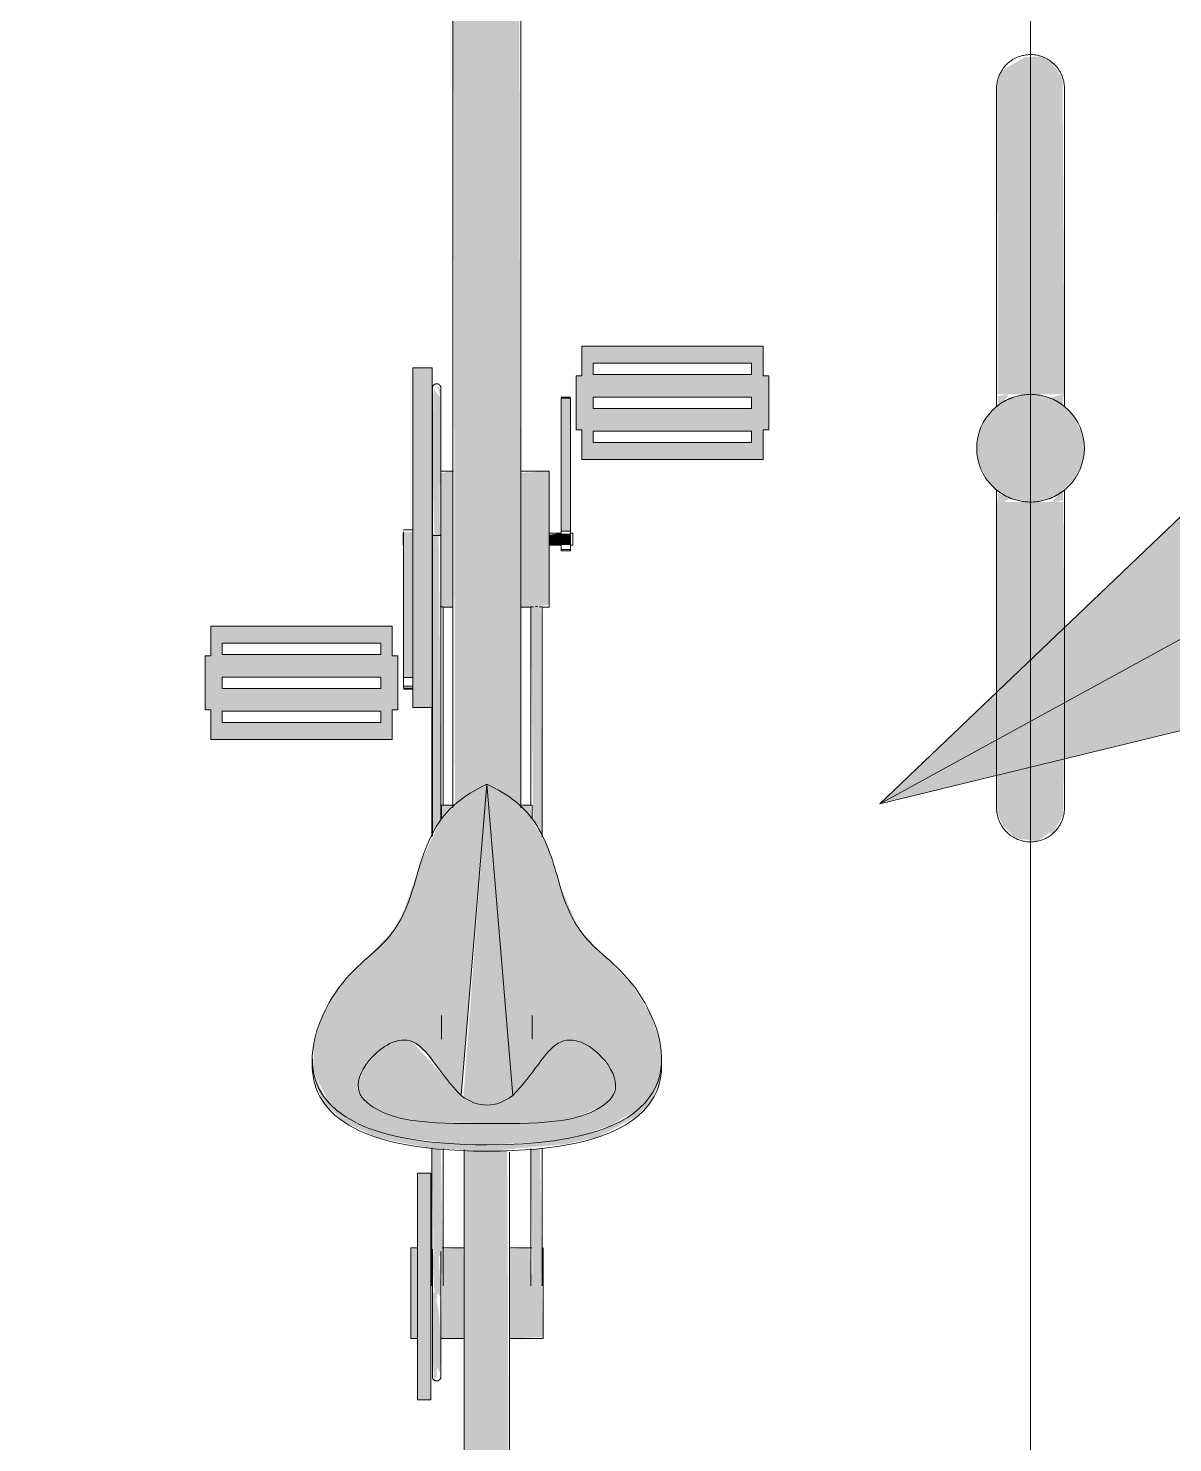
# Model space of a CAD drawing. Header units: inches. Extents: x -180 to 12286, y -2965 to 2717.
# Drawn here: x 937.64 to 962.91, y 1117.43 to 1148.64 of the extents above; entities that cross this region are included whole.
import ezdxf

# ---------------------------------------------------------------- set-up
doc = ezdxf.new("R2010")
doc.units = ezdxf.units.IN
doc.header["$MEASUREMENT"] = 0
doc.linetypes.add('Dash', pattern=[0.25, 0.125, -0.125])
doc.linetypes.add('Hidden 1_8_', pattern=[0.1875, 0.125, -0.0625])
for name, color, linetype, lineweight in [('A-DETL-HDLN-1', 90, 'Hidden 1_8_', 9), ('G-ANNO-TEXT-1', 147, 'Continuous', 9), ('L-SITE', 91, 'Continuous', 9), ('Q-SPCQ', 91, 'Continuous', 9), ('Q-SPCQ-HDLN', 91, 'Dash', 9)]:
    doc.layers.add(name, color=color, linetype=linetype, lineweight=lineweight)

# ---------------------------------------------------------------- blocks, each defined once
blk = doc.blocks.new('Bicycle_4878 - Bicycle_4878-776584-Site Plan')
at = {"layer": 'Q-SPCQ-HDLN'}
blk.add_line((12, 40.687), (12, -31.313), dxfattribs=at)
blk = doc.blocks.new('BIKE_HITCH - In Ground-777502-Site Plan')
at = {"layer": 'L-SITE'}
for points in [[(1.188, 0), (1.147, 0.307), (1.028, 0.594), (0.684, 0.959), (0.594, 1.028), (0.307, 1.147), (0, 1.188), (-0.307, 1.147), (-0.684, 0.959), (-0.84, 0.84), (-1.028, 0.594), (-1.147, 0.307), (-1.187, 0), (-1.147, -0.307), (-1.028, -0.594), (-0.84, -0.84), (-0.594, -1.028), (-0.307, -1.147), (0, -1.187), (0.307, -1.147), (0.64, -0.993), (0.84, -0.84), (1.028, -0.594), (1.147, -0.307)], [(-1.187, 0.081), (-1.187, 0.75), (-8.148, 0.707), (-8.316, 0.613), (-8.526, 0.454), (-8.647, 0.236), (-8.631, -0.123), (-8.357, -0.6), (-8.241, -0.681), (-8.041, -0.733), (-1.187, -0.724), (-1.187, 0)], [(8.668, 0.164), (8.476, 0.431), (8.504, 0.488), (8.085, 0.722), (4.563, 0.75), (1.188, 0.724), (1.188, -0.75), (8.043, -0.732), (8.302, -0.628), (8.605, -0.341), (8.666, 0.123)]]:
    blk.add_hatch(color=256, dxfattribs=at).paths.add_polyline_path(points, flags=0)
h = blk.add_hatch(color=256, dxfattribs=at)
h.paths.add_polyline_path([(-0.951, -0.712), (-1.147, -0.49), (-1.187, -0.53), (-1.147, -0.722), (-0.979, -0.713)], flags=0)
h.paths.add_polyline_path([(-0.951, 0.712), (-1.187, 0.731), (-1.14, 0.508), (-1.101, 0.445), (-1.021, 0.606)], flags=0)
h = blk.add_hatch(color=256, dxfattribs=at)
h.paths.add_polyline_path([(1.188, -0.586), (1.101, -0.445), (1.001, -0.716), (1.188, -0.731), (1.188, -0.594)], flags=0)
h.paths.add_polyline_path([(1.188, 0.53), (1.147, 0.722), (0.951, 0.712), (1.147, 0.49)], flags=0)
for p, q in [((-0.921, 0.75), (-1.187, 0.75)), ((-0.921, 0.75), (-1.187, 0.75)), ((1.188, 0.75), (0.921, 0.75)), ((1.188, 0.75), (0.921, 0.75)), ((-1.187, -0.75), (-0.921, -0.75)), ((-1.187, -0.75), (-0.921, -0.75)), ((0.921, -0.75), (1.188, -0.75)), ((0.921, -0.75), (1.188, -0.75))]:
    blk.add_line(p, q, dxfattribs=at)
at = {"layer": 'L-SITE', "flags": 128}
for points in [[(-7.937, -0.75), (-7.967, -0.749), (-7.997, -0.748), (-8.027, -0.745), (-8.057, -0.74), (-8.087, -0.735), (-8.116, -0.729), (-8.145, -0.721), (-8.173, -0.712), (-8.202, -0.702), (-8.23, -0.691), (-8.257, -0.679), (-8.284, -0.665), (-8.31, -0.651), (-8.336, -0.635), (-8.361, -0.619), (-8.385, -0.602), (-8.409, -0.583), (-8.432, -0.564), (-8.454, -0.544), (-8.476, -0.523), (-8.496, -0.501), (-8.516, -0.478), (-8.534, -0.454), (-8.552, -0.43), (-8.569, -0.405), (-8.584, -0.38), (-8.599, -0.353), (-8.613, -0.327), (-8.625, -0.3), (-8.637, -0.272), (-8.647, -0.244), (-8.656, -0.215), (-8.664, -0.186), (-8.671, -0.157), (-8.677, -0.127), (-8.681, -0.098), (-8.684, -0.068), (-8.687, -0.038), (-8.687, -0.008), (-8.687, 0.022), (-8.686, 0.052), (-8.683, 0.082), (-8.679, 0.111), (-8.674, 0.141), (-8.668, 0.17), (-8.66, 0.199), (-8.652, 0.228), (-8.642, 0.257), (-8.631, 0.285), (-8.619, 0.312), (-8.606, 0.339), (-8.592, 0.366), (-8.577, 0.392), (-8.561, 0.417), (-8.544, 0.441), (-8.526, 0.465), (-8.507, 0.488), (-8.487, 0.511), (-8.466, 0.532), (-8.444, 0.553), (-8.422, 0.573), (-8.398, 0.592), (-8.374, 0.61), (-8.35, 0.627), (-8.324, 0.643), (-8.298, 0.658), (-8.272, 0.672), (-8.244, 0.684), (-8.217, 0.696), (-8.189, 0.707), (-8.16, 0.716), (-8.131, 0.724), (-8.102, 0.732), (-8.073, 0.738), (-8.043, 0.742), (-8.014, 0.746), (-7.984, 0.749), (-7.954, 0.75), (-7.937, 0.75)], [(-1.187, 0.75), (-1.457, 0.75), (-1.727, 0.75), (-1.996, 0.75), (-2.263, 0.75), (-2.529, 0.75), (-2.792, 0.75), (-3.053, 0.75), (-3.311, 0.75), (-3.565, 0.75), (-3.816, 0.75), (-4.063, 0.75), (-4.305, 0.75), (-4.541, 0.75), (-4.773, 0.75), (-4.999, 0.75), (-5.219, 0.75), (-5.432, 0.75), (-5.638, 0.75), (-5.838, 0.75), (-6.03, 0.75), (-6.214, 0.75), (-6.39, 0.75), (-6.558, 0.75), (-6.717, 0.75), (-6.867, 0.75), (-7.009, 0.75), (-7.141, 0.75), (-7.263, 0.75), (-7.376, 0.75), (-7.479, 0.75), (-7.572, 0.75), (-7.654, 0.75), (-7.726, 0.75), (-7.788, 0.75), (-7.839, 0.75), (-7.88, 0.75), (-7.91, 0.75), (-7.929, 0.75), (-7.937, 0.75), (-7.937, 0.75)], [(-7.937, 0.75), (-7.932, 0.75), (-7.916, 0.75), (-7.889, 0.75), (-7.851, 0.75), (-7.803, 0.75), (-7.744, 0.75), (-7.675, 0.75), (-7.595, 0.75), (-7.505, 0.75), (-7.405, 0.75), (-7.295, 0.75), (-7.175, 0.75), (-7.045, 0.75), (-6.906, 0.75), (-6.759, 0.75), (-6.602, 0.75), (-6.436, 0.75), (-6.262, 0.75), (-6.08, 0.75), (-5.89, 0.75), (-5.693, 0.75), (-5.488, 0.75), (-5.277, 0.75), (-5.059, 0.75), (-4.835, 0.75), (-4.604, 0.75), (-4.369, 0.75), (-4.128, 0.75), (-3.883, 0.75), (-3.633, 0.75), (-3.38, 0.75), (-3.123, 0.75), (-2.863, 0.75), (-2.6, 0.75), (-2.335, 0.75), (-2.068, 0.75), (-1.8, 0.75), (-1.53, 0.75), (-1.26, 0.75), (-1.187, 0.75)], [(1.188, 0.75), (1.457, 0.75), (1.727, 0.75), (1.996, 0.75), (2.263, 0.75), (2.529, 0.75), (2.792, 0.75), (3.053, 0.75), (3.311, 0.75), (3.565, 0.75), (3.816, 0.75), (4.063, 0.75), (4.305, 0.75), (4.541, 0.75), (4.773, 0.75), (4.999, 0.75), (5.219, 0.75), (5.432, 0.75), (5.638, 0.75), (5.838, 0.75), (6.03, 0.75), (6.214, 0.75), (6.39, 0.75), (6.558, 0.75), (6.717, 0.75), (6.867, 0.75), (7.009, 0.75), (7.141, 0.75), (7.263, 0.75), (7.376, 0.75), (7.479, 0.75), (7.572, 0.75), (7.654, 0.75), (7.726, 0.75), (7.788, 0.75), (7.839, 0.75), (7.88, 0.75), (7.91, 0.75), (7.929, 0.75), (7.937, 0.75), (7.938, 0.75)], [(7.938, 0.75), (7.932, 0.75), (7.916, 0.75), (7.889, 0.75), (7.851, 0.75), (7.803, 0.75), (7.744, 0.75), (7.675, 0.75), (7.595, 0.75), (7.505, 0.75), (7.405, 0.75), (7.295, 0.75), (7.175, 0.75), (7.045, 0.75), (6.906, 0.75), (6.759, 0.75), (6.602, 0.75), (6.436, 0.75), (6.262, 0.75), (6.08, 0.75), (5.89, 0.75), (5.693, 0.75), (5.488, 0.75), (5.277, 0.75), (5.059, 0.75), (4.835, 0.75), (4.604, 0.75), (4.369, 0.75), (4.128, 0.75), (3.883, 0.75), (3.633, 0.75), (3.38, 0.75), (3.123, 0.75), (2.863, 0.75), (2.6, 0.75), (2.335, 0.75), (2.068, 0.75), (1.8, 0.75), (1.53, 0.75), (1.26, 0.75), (1.188, 0.75)], [(7.938, 0.75), (7.967, 0.749), (7.997, 0.748), (8.027, 0.745), (8.057, 0.74), (8.087, 0.735), (8.116, 0.729), (8.145, 0.721), (8.173, 0.712), (8.202, 0.702), (8.23, 0.691), (8.257, 0.679), (8.284, 0.665), (8.31, 0.651), (8.336, 0.635), (8.361, 0.619), (8.385, 0.602), (8.409, 0.583), (8.432, 0.564), (8.454, 0.544), (8.476, 0.523), (8.496, 0.501), (8.516, 0.478), (8.534, 0.454), (8.552, 0.43), (8.569, 0.405), (8.584, 0.38), (8.599, 0.353), (8.613, 0.327), (8.625, 0.3), (8.637, 0.272), (8.647, 0.244), (8.656, 0.215), (8.664, 0.186), (8.671, 0.157), (8.677, 0.127), (8.681, 0.098), (8.684, 0.068), (8.687, 0.038), (8.687, 0.008), (8.687, -0.022), (8.686, -0.052), (8.683, -0.082), (8.679, -0.111), (8.674, -0.141), (8.668, -0.17), (8.66, -0.199), (8.652, -0.228), (8.642, -0.257), (8.631, -0.285), (8.619, -0.312), (8.606, -0.339), (8.592, -0.366), (8.577, -0.392), (8.561, -0.417), (8.544, -0.441), (8.526, -0.465), (8.507, -0.488), (8.487, -0.511), (8.466, -0.532), (8.444, -0.553), (8.422, -0.573), (8.398, -0.592), (8.374, -0.61), (8.35, -0.627), (8.324, -0.643), (8.298, -0.658), (8.272, -0.672), (8.244, -0.684), (8.217, -0.696), (8.189, -0.707), (8.16, -0.716), (8.131, -0.724), (8.102, -0.732), (8.073, -0.738), (8.043, -0.742), (8.014, -0.746), (7.984, -0.749), (7.954, -0.75), (7.938, -0.75)], [(-1.187, -0.75), (-1.457, -0.75), (-1.727, -0.75), (-1.996, -0.75), (-2.263, -0.75), (-2.529, -0.75), (-2.792, -0.75), (-3.053, -0.75), (-3.311, -0.75), (-3.565, -0.75), (-3.816, -0.75), (-4.063, -0.75), (-4.305, -0.75), (-4.541, -0.75), (-4.773, -0.75), (-4.999, -0.75), (-5.219, -0.75), (-5.432, -0.75), (-5.638, -0.75), (-5.838, -0.75), (-6.03, -0.75), (-6.214, -0.75), (-6.39, -0.75), (-6.558, -0.75), (-6.717, -0.75), (-6.867, -0.75), (-7.009, -0.75), (-7.141, -0.75), (-7.263, -0.75), (-7.376, -0.75), (-7.479, -0.75), (-7.572, -0.75), (-7.654, -0.75), (-7.726, -0.75), (-7.788, -0.75), (-7.839, -0.75), (-7.88, -0.75), (-7.91, -0.75), (-7.929, -0.75), (-7.937, -0.75), (-7.937, -0.75)], [(-7.937, -0.75), (-7.932, -0.75), (-7.916, -0.75), (-7.889, -0.75), (-7.851, -0.75), (-7.803, -0.75), (-7.744, -0.75), (-7.675, -0.75), (-7.595, -0.75), (-7.505, -0.75), (-7.405, -0.75), (-7.295, -0.75), (-7.175, -0.75), (-7.045, -0.75), (-6.906, -0.75), (-6.759, -0.75), (-6.602, -0.75), (-6.436, -0.75), (-6.262, -0.75), (-6.08, -0.75), (-5.89, -0.75), (-5.693, -0.75), (-5.488, -0.75), (-5.277, -0.75), (-5.059, -0.75), (-4.835, -0.75), (-4.604, -0.75), (-4.369, -0.75), (-4.128, -0.75), (-3.883, -0.75), (-3.633, -0.75), (-3.38, -0.75), (-3.123, -0.75), (-2.863, -0.75), (-2.6, -0.75), (-2.335, -0.75), (-2.068, -0.75), (-1.8, -0.75), (-1.53, -0.75), (-1.26, -0.75), (-1.187, -0.75)], [(1.188, -0.75), (1.457, -0.75), (1.727, -0.75), (1.996, -0.75), (2.263, -0.75), (2.529, -0.75), (2.792, -0.75), (3.053, -0.75), (3.311, -0.75), (3.565, -0.75), (3.816, -0.75), (4.063, -0.75), (4.305, -0.75), (4.541, -0.75), (4.773, -0.75), (4.999, -0.75), (5.219, -0.75), (5.432, -0.75), (5.638, -0.75), (5.838, -0.75), (6.03, -0.75), (6.214, -0.75), (6.39, -0.75), (6.558, -0.75), (6.717, -0.75), (6.867, -0.75), (7.009, -0.75), (7.141, -0.75), (7.263, -0.75), (7.376, -0.75), (7.479, -0.75), (7.572, -0.75), (7.654, -0.75), (7.726, -0.75), (7.788, -0.75), (7.839, -0.75), (7.88, -0.75), (7.91, -0.75), (7.929, -0.75), (7.937, -0.75), (7.938, -0.75)], [(7.938, -0.75), (7.932, -0.75), (7.916, -0.75), (7.889, -0.75), (7.851, -0.75), (7.803, -0.75), (7.744, -0.75), (7.675, -0.75), (7.595, -0.75), (7.505, -0.75), (7.405, -0.75), (7.295, -0.75), (7.175, -0.75), (7.045, -0.75), (6.906, -0.75), (6.759, -0.75), (6.602, -0.75), (6.436, -0.75), (6.262, -0.75), (6.08, -0.75), (5.89, -0.75), (5.693, -0.75), (5.488, -0.75), (5.277, -0.75), (5.059, -0.75), (4.835, -0.75), (4.604, -0.75), (4.369, -0.75), (4.128, -0.75), (3.883, -0.75), (3.633, -0.75), (3.38, -0.75), (3.123, -0.75), (2.863, -0.75), (2.6, -0.75), (2.335, -0.75), (2.068, -0.75), (1.8, -0.75), (1.53, -0.75), (1.26, -0.75), (1.188, -0.75)]]:
    blk.add_lwpolyline(points, dxfattribs=at)
at = {"layer": 'L-SITE'}
for start, end in [(0, 180), (180, 360)]:
    blk.add_arc((0, 0), 1.188, start, end, dxfattribs=at)
for points, knots in [([(-1.134, 0.353), (-1.129, 0.368), (-1.121, 0.391), (-1.11, 0.421), (-1.101, 0.445), (-1.092, 0.468), (-1.079, 0.497), (-1.062, 0.532), (-1.044, 0.564), (-1.031, 0.588), (-1.021, 0.606), (-1.012, 0.622), (-0.999, 0.643), (-0.983, 0.667), (-0.965, 0.692), (-0.95, 0.712), (-0.939, 0.729), (-0.927, 0.745), (-0.922, 0.75), (-0.921, 0.75)], [0.306674, 0.306674, 0.306674, 0.306674, 0.35, 0.375, 0.4, 0.425, 0.45, 0.5, 0.55, 0.575, 0.6, 0.625, 0.65, 0.7, 0.75, 0.8, 0.85, 0.9, 1, 1, 1, 1]), ([(-0.921, 0.75), (-0.922, 0.75), (-0.927, 0.745), (-0.939, 0.729), (-0.946, 0.718), (-0.951, 0.712)], [0, 0, 0, 0, 0.1, 0.15, 0.2, 0.2, 0.2, 0.2]), ([(-0.921, 0.75), (-0.922, 0.75), (-0.927, 0.745), (-0.939, 0.729), (-0.946, 0.718), (-0.951, 0.712)], [0, 0, 0, 0, 0.1, 0.15, 0.2, 0.2, 0.2, 0.2]), ([(-0.951, 0.712), (-0.946, 0.718), (-0.939, 0.729), (-0.927, 0.745), (-0.922, 0.75), (-0.921, 0.75)], [0.8, 0.8, 0.8, 0.8, 0.85, 0.9, 1, 1, 1, 1]), ([(0.951, 0.712), (0.946, 0.718), (0.939, 0.729), (0.927, 0.745), (0.922, 0.75), (0.921, 0.75)], [0.8, 0.8, 0.8, 0.8, 0.85, 0.9, 1, 1, 1, 1]), ([(0.921, 0.75), (0.922, 0.75), (0.927, 0.745), (0.939, 0.729), (0.95, 0.712), (0.965, 0.692), (0.983, 0.667), (0.999, 0.643), (1.012, 0.622), (1.021, 0.606), (1.031, 0.588), (1.044, 0.564), (1.062, 0.532), (1.079, 0.497), (1.092, 0.468), (1.101, 0.445), (1.11, 0.421), (1.121, 0.391), (1.129, 0.368), (1.134, 0.353)], [0, 0, 0, 0, 0.1, 0.15, 0.2, 0.25, 0.3, 0.35, 0.375, 0.4, 0.425, 0.45, 0.5, 0.55, 0.575, 0.6, 0.625, 0.65, 0.693326, 0.693326, 0.693326, 0.693326]), ([(0.921, 0.75), (0.922, 0.75), (0.927, 0.745), (0.939, 0.729), (0.946, 0.718), (0.951, 0.712)], [0, 0, 0, 0, 0.1, 0.15, 0.2, 0.2, 0.2, 0.2]), ([(0.951, 0.712), (0.946, 0.718), (0.939, 0.729), (0.927, 0.745), (0.922, 0.75), (0.921, 0.75)], [0.8, 0.8, 0.8, 0.8, 0.85, 0.9, 1, 1, 1, 1]), ([(-1.101, 0.445), (-1.104, 0.437), (-1.11, 0.421), (-1.121, 0.391), (-1.129, 0.368), (-1.134, 0.353)], [0.6, 0.6, 0.6, 0.6, 0.625, 0.65, 0.69332595, 0.69332595, 0.69332595, 0.69332595]), ([(-1.101, 0.445), (-1.104, 0.437), (-1.11, 0.421), (-1.121, 0.391), (-1.129, 0.368), (-1.134, 0.353)], [0.60036831, 0.60036831, 0.60036831, 0.60036831, 0.625, 0.65, 0.69368187, 0.69368187, 0.69368187, 0.69368187]), ([(-1.134, 0.353), (-1.129, 0.368), (-1.121, 0.391), (-1.11, 0.421), (-1.104, 0.437), (-1.101, 0.445)], [0.30631813, 0.30631813, 0.30631813, 0.30631813, 0.35, 0.375, 0.39963169, 0.39963169, 0.39963169, 0.39963169]), ([(1.134, 0.353), (1.129, 0.368), (1.121, 0.391), (1.11, 0.421), (1.104, 0.437), (1.101, 0.445)], [0.30667405, 0.30667405, 0.30667405, 0.30667405, 0.35, 0.375, 0.4, 0.4, 0.4, 0.4]), ([(1.101, 0.445), (1.104, 0.437), (1.11, 0.421), (1.121, 0.391), (1.129, 0.368), (1.134, 0.353)], [0.60036831, 0.60036831, 0.60036831, 0.60036831, 0.625, 0.65, 0.69368187, 0.69368187, 0.69368187, 0.69368187]), ([(1.134, 0.353), (1.129, 0.368), (1.121, 0.391), (1.11, 0.421), (1.104, 0.437), (1.101, 0.445)], [0.30631813, 0.30631813, 0.30631813, 0.30631813, 0.35, 0.375, 0.39963169, 0.39963169, 0.39963169, 0.39963169]), ([(-1.163, 0.238), (-1.167, 0.219), (-1.173, 0.181), (-1.183, 0.102), (-1.187, 0.041), (-1.187, 0)], [0.8, 0.8, 0.8, 0.8, 0.85, 0.9, 1, 1, 1, 1]), ([(-1.187, 0), (-1.187, 0.041), (-1.183, 0.102), (-1.173, 0.181), (-1.167, 0.219), (-1.163, 0.238)], [0, 0, 0, 0, 0.1, 0.15, 0.2, 0.2, 0.2, 0.2]), ([(-1.187, 0), (-1.187, 0.041), (-1.183, 0.102), (-1.174, 0.18), (-1.167, 0.218), (-1.164, 0.237)], [0, 0, 0, 0, 0.1, 0.15, 0.2, 0.2, 0.2, 0.2]), ([(-1.164, 0.237), (-1.167, 0.218), (-1.174, 0.18), (-1.183, 0.102), (-1.187, 0.041), (-1.187, 0)], [0.8, 0.8, 0.8, 0.8, 0.85, 0.9, 1, 1, 1, 1]), ([(-1.163, -0.238), (-1.167, -0.219), (-1.173, -0.181), (-1.183, -0.102), (-1.187, -0.041), (-1.187, 0)], [0.8, 0.8, 0.8, 0.8, 0.85, 0.9, 1, 1, 1, 1]), ([(-1.187, 0), (-1.187, -0.041), (-1.183, -0.102), (-1.174, -0.18), (-1.167, -0.218), (-1.164, -0.237)], [0, 0, 0, 0, 0.1, 0.15, 0.2, 0.2, 0.2, 0.2]), ([(-1.187, 0), (-1.187, -0.041), (-1.183, -0.102), (-1.173, -0.181), (-1.167, -0.219), (-1.163, -0.238)], [0, 0, 0, 0, 0.1, 0.15, 0.2, 0.2, 0.2, 0.2]), ([(-1.163, -0.238), (-1.167, -0.219), (-1.173, -0.181), (-1.183, -0.102), (-1.187, -0.041), (-1.187, 0)], [0.8, 0.8, 0.8, 0.8, 0.85, 0.9, 1, 1, 1, 1]), ([(1.163, 0.238), (1.167, 0.219), (1.173, 0.181), (1.183, 0.102), (1.187, 0.041), (1.188, 0)], [0.8, 0.8, 0.8, 0.8, 0.85, 0.9, 1, 1, 1, 1]), ([(1.188, 0), (1.187, 0.041), (1.183, 0.102), (1.173, 0.181), (1.167, 0.219), (1.163, 0.238)], [0, 0, 0, 0, 0.1, 0.15, 0.2, 0.2, 0.2, 0.2]), ([(1.163, -0.238), (1.167, -0.219), (1.173, -0.181), (1.183, -0.102), (1.187, -0.041), (1.188, 0)], [0.8, 0.8, 0.8, 0.8, 0.85, 0.9, 1, 1, 1, 1]), ([(1.188, 0), (1.187, -0.041), (1.183, -0.102), (1.173, -0.181), (1.167, -0.219), (1.163, -0.238)], [0, 0, 0, 0, 0.1, 0.15, 0.2, 0.2, 0.2, 0.2]), ([(1.188, 0), (1.187, 0.041), (1.183, 0.102), (1.174, 0.18), (1.167, 0.218), (1.164, 0.237)], [0, 0, 0, 0, 0.1, 0.15, 0.2, 0.2, 0.2, 0.2]), ([(1.164, 0.237), (1.167, 0.218), (1.174, 0.18), (1.183, 0.102), (1.187, 0.041), (1.188, 0)], [0.8, 0.8, 0.8, 0.8, 0.85, 0.9, 1, 1, 1, 1]), ([(1.163, -0.238), (1.167, -0.219), (1.173, -0.181), (1.183, -0.102), (1.187, -0.041), (1.188, 0)], [0.8, 0.8, 0.8, 0.8, 0.85, 0.9, 1, 1, 1, 1]), ([(1.188, 0), (1.187, -0.041), (1.183, -0.102), (1.174, -0.18), (1.167, -0.218), (1.164, -0.237)], [0, 0, 0, 0, 0.1, 0.15, 0.2, 0.2, 0.2, 0.2]), ([(-0.921, -0.75), (-0.922, -0.75), (-0.927, -0.745), (-0.939, -0.729), (-0.95, -0.712), (-0.965, -0.692), (-0.983, -0.667), (-0.999, -0.643), (-1.012, -0.623), (-1.021, -0.606), (-1.031, -0.589), (-1.044, -0.564), (-1.062, -0.532), (-1.079, -0.497), (-1.092, -0.468), (-1.101, -0.445), (-1.11, -0.421), (-1.121, -0.391), (-1.129, -0.368), (-1.134, -0.353)], [0, 0, 0, 0, 0.1, 0.15, 0.2, 0.25, 0.3, 0.35, 0.375, 0.4, 0.425, 0.45, 0.5, 0.55, 0.575, 0.6, 0.625, 0.65, 0.6936819, 0.6936819, 0.6936819, 0.6936819]), ([(-1.134, -0.353), (-1.129, -0.368), (-1.121, -0.391), (-1.11, -0.421), (-1.104, -0.437), (-1.101, -0.445)], [0.30667405, 0.30667405, 0.30667405, 0.30667405, 0.35, 0.375, 0.4, 0.4, 0.4, 0.4]), ([(-1.134, -0.353), (-1.129, -0.368), (-1.121, -0.391), (-1.11, -0.421), (-1.104, -0.437), (-1.101, -0.445)], [0.30631813, 0.30631813, 0.30631813, 0.30631813, 0.35, 0.375, 0.4, 0.4, 0.4, 0.4]), ([(-1.101, -0.445), (-1.104, -0.437), (-1.11, -0.421), (-1.121, -0.391), (-1.129, -0.368), (-1.134, -0.353)], [0.6, 0.6, 0.6, 0.6, 0.625, 0.65, 0.69368187, 0.69368187, 0.69368187, 0.69368187]), ([(1.134, -0.353), (1.129, -0.368), (1.121, -0.391), (1.11, -0.421), (1.101, -0.445), (1.092, -0.468), (1.079, -0.497), (1.062, -0.532), (1.044, -0.564), (1.031, -0.588), (1.021, -0.606), (1.012, -0.622), (0.999, -0.643), (0.983, -0.667), (0.965, -0.692), (0.95, -0.712), (0.939, -0.729), (0.927, -0.745), (0.922, -0.75), (0.921, -0.75)], [0.306674, 0.306674, 0.306674, 0.306674, 0.35, 0.375, 0.4, 0.425, 0.45, 0.5, 0.55, 0.575, 0.6, 0.625, 0.65, 0.7, 0.75, 0.8, 0.85, 0.9, 1, 1, 1, 1]), ([(1.101, -0.445), (1.104, -0.437), (1.11, -0.421), (1.121, -0.391), (1.129, -0.368), (1.134, -0.353)], [0.60036831, 0.60036831, 0.60036831, 0.60036831, 0.625, 0.65, 0.69368187, 0.69368187, 0.69368187, 0.69368187]), ([(1.134, -0.353), (1.129, -0.368), (1.121, -0.391), (1.11, -0.421), (1.104, -0.437), (1.101, -0.445)], [0.30631813, 0.30631813, 0.30631813, 0.30631813, 0.35, 0.375, 0.39963169, 0.39963169, 0.39963169, 0.39963169]), ([(1.101, -0.445), (1.104, -0.437), (1.11, -0.421), (1.121, -0.391), (1.129, -0.368), (1.134, -0.353)], [0.60036831, 0.60036831, 0.60036831, 0.60036831, 0.625, 0.65, 0.69368187, 0.69368187, 0.69368187, 0.69368187]), ([(-0.951, -0.712), (-0.946, -0.718), (-0.939, -0.729), (-0.927, -0.745), (-0.922, -0.75), (-0.921, -0.75)], [0.8, 0.8, 0.8, 0.8, 0.85, 0.9, 1, 1, 1, 1]), ([(-0.951, -0.712), (-0.946, -0.718), (-0.939, -0.729), (-0.927, -0.745), (-0.922, -0.75), (-0.921, -0.75)], [0.8, 0.8, 0.8, 0.8, 0.85, 0.9, 1, 1, 1, 1]), ([(-0.921, -0.75), (-0.922, -0.75), (-0.927, -0.745), (-0.939, -0.729), (-0.946, -0.718), (-0.951, -0.712)], [0, 0, 0, 0, 0.1, 0.15, 0.2, 0.2, 0.2, 0.2]), ([(0.921, -0.75), (0.922, -0.75), (0.927, -0.745), (0.939, -0.729), (0.946, -0.718), (0.951, -0.712)], [0, 0, 0, 0, 0.1, 0.15, 0.2, 0.2, 0.2, 0.2]), ([(0.951, -0.712), (0.946, -0.718), (0.939, -0.729), (0.927, -0.745), (0.922, -0.75), (0.921, -0.75)], [0.8, 0.8, 0.8, 0.8, 0.85, 0.9, 1, 1, 1, 1]), ([(0.921, -0.75), (0.922, -0.75), (0.927, -0.745), (0.939, -0.729), (0.946, -0.718), (0.951, -0.712)], [0, 0, 0, 0, 0.1, 0.15, 0.2, 0.2, 0.2, 0.2])]:
    blk.add_open_spline(points, degree=3, knots=knots, dxfattribs=at)
blk = doc.blocks.new('Bicycle_4878 - Bicycle_4878-V3-Site Plan')
at = {"layer": 'Q-SPCQ'}
for points in [[(0, 36.224), (-0.274, 36.138), (-0.433, 35.974), (-0.4, 35.856), (-0.483, 35.853), (-0.5, 34.811), (-0.452, 20.486), (0.419, 20.488), (0.5, 20.513), (0.483, 35.853), (0.354, 36.078), (0.129, 36.207)], [(1.241, 26), (1.241, 21), (1.531, 21), (1.531, 26), (1.311, 26)], [(1.158, 25.552), (1.111, 25.452), (1.104, 25.28), (1.04, 25.396), (1.017, 24.889), (1.061, 24.053), (1.111, 23.828), (1.158, 23.907), (1.192, 23.645), (1.205, 24.889), (1.173, 25.491)], [(1.026, 25.291), (1.017, 25.28), (1.026, 25.291)], [(-1.093, 23.279), (-1.202, 23.222), (-1.218, 23.142), (-1.17, 20.444), (-0.968, 20.456), (-1.006, 23.246), (-1.063, 23.276)], [(1.017, 23.254), (0.968, 23.164), (1.017, 20.453), (1.218, 20.442), (1.177, 22.806), (1.017, 22.838), (1.017, 23.241)], [(0, 20.372), (-1.297, 20.304), (-1.925, 20.203), (-2.711, 19.95), (-3.24, 19.643), (-3.585, 19.329), (-3.833, 18.749), (-3.82, 18.114), (-3.621, 17.506), (-3.185, 16.817), (-2.59, 16.203), (-2.172, 15.763), (-2.015, 15.582), (-1.62, 14.664), (-1.327, 13.775), (-0.954, 13.136), (-0.557, 12.741), (0, 12.416), (-0.57, 19.282), (-1.692, 18.087), (-2.04, 18.109), (-2.286, 18.232), (-2.59, 18.503), (-2.747, 18.731), (-2.831, 19.052), (-2.846, 19.148), (-2.599, 19.478), (-2.181, 19.692), (-1.898, 19.778), (-1.427, 19.86), (-0.516, 19.9), (-0.197, 20.191)], [(0, 20.372), (-0.516, 19.9), (0.516, 19.9), (0.221, 20.169)], [(0, 20.513), (0, 20.372), (1.311, 20.302), (2.018, 20.177), (2.542, 20.032), (3.117, 19.755), (3.585, 19.329), (3.833, 18.749), (3.781, 19.052), (3.585, 19.462), (3.117, 19.888), (2.413, 20.212), (1.311, 20.436), (0.519, 20.482)], [(0, 20.372), (0.519, 19.9), (1.715, 19.81), (2.181, 19.692), (2.479, 19.551), (2.796, 19.3), (2.836, 19.19), (2.835, 19.148), (2.787, 18.839), (2.62, 18.541), (2.403, 18.312), (2.04, 18.109), (1.785, 18.078), (1.595, 18.133), (1.297, 18.397), (0.57, 19.282), (0, 12.416), (0.557, 12.741), (1.01, 13.193), (1.427, 14.067), (1.864, 15.276), (2.023, 15.591), (2.738, 16.337), (3.089, 16.707), (3.3, 16.948), (3.621, 17.506), (3.82, 18.114), (3.833, 18.749), (3.507, 19.4), (3.117, 19.755), (2.542, 20.032), (1.925, 20.203), (0.661, 20.356), (0.519, 20.36)], [(-0.516, 19.9), (-1.427, 19.86), (-2.003, 19.759), (-2.599, 19.478), (-2.758, 19.322), (-2.831, 19.052), (-2.828, 18.947), (-2.747, 18.731), (-2.403, 18.312), (-2.168, 18.151), (-1.913, 18.066), (-1.657, 18.09), (-1.416, 18.254), (-0.57, 19.282), (-0.274, 19.445), (0, 19.496), (0.287, 19.443), (0.57, 19.282), (1.657, 18.09), (1.913, 18.066), (2.168, 18.151), (2.403, 18.312), (2.747, 18.731), (2.831, 19.052), (2.835, 19.148), (2.758, 19.322), (2.599, 19.478), (2.359, 19.624), (2.003, 19.759), (1.311, 19.865), (-0.274, 19.9)], [(0, 19.496), (-0.287, 19.443), (-0.57, 19.282), (0, 12.416), (0, 19.443)], [(0, 19.496), (0, 12.416), (0.519, 19.311), (0.287, 19.443)], [(-1.218, 13.575), (-1.189, 8.5), (-0.968, 8.504), (-1.023, 13.215), (-1.217, 13.573)], [(-0.746, 12.876), (-0.75, 12.876), (-0.707, -8.88), (-0.602, -8.672), (-0.395, -8.461), (-0.194, -8.384), (0.141, -8.364), (0.284, -8.416), (0.653, -8.826), (0.75, -8.889), (0.707, 12.876), (0.65, 12.833), (0.375, 12.635), (0, 12.416), (-0.724, 12.876)], [(1.219, 10.722), (1.212, 10.716), (1.212, 3.222), (1.637, 3.222), (1.637, 10.722), (1.236, 10.722)], [(1.842, 10.058), (1.637, 10.058), (1.637, 6.851), (1.842, 6.851), (1.842, 8.847)], [(-1.842, 7.136), (-1.842, 6.883), (-1.637, 6.883), (-1.637, 7.136)], [(-1.637, 7.136), (-1.637, 6.872), (-1.375, 6.911), (-1.375, 7.136)], [(-1.637, 6.829), (-1.842, 6.829), (-1.842, 3.896), (-1.637, 3.896), (-1.637, 5.64)]]:
    blk.add_hatch(color=256, dxfattribs=at).paths.add_polyline_path(points, flags=0)
h = blk.add_hatch(color=256, dxfattribs=at)
h.paths.add_polyline_path([(1.531, 24.645), (1.531, 22.645), (1.682, 22.679), (1.682, 24.645)], flags=0)
h.paths.add_polyline_path([(1.087, 23.649), (1.205, 23.642), (1.158, 23.904), (1.121, 23.904), (1.087, 23.649)], flags=0)
h.paths.add_polyline_path([(1.02, 23.644), (1.087, 23.649), (1.028, 23.724), (1.021, 23.645)], flags=0)
h.paths.add_polyline_path([(0.5, 24.645), (0.519, 22.645), (0.968, 22.679), (1.017, 24.645), (0.519, 24.645)], flags=0)
h.paths.add_polyline_path([(-0.5, 24.645), (-1.244, 24.611), (-1.202, 23.222), (-1.093, 23.279), (-0.985, 23.222), (-0.968, 23.145), (-0.937, 22.645), (-0.5, 22.679), (-0.5, 24.623)], flags=0)
h = blk.add_hatch(color=256, dxfattribs=at)
h.paths.add_polyline_path([(1.111, 23.649), (1.017, 23.642), (1.064, 22.833), (1.205, 22.795), (1.158, 23.648), (1.135, 23.649)], flags=0)
h.paths.add_polyline_path([(1.205, 13.55), (1.017, 13.193), (1.064, 6.924), (1.205, 6.921), (1.205, 13.484)], flags=0)
h = blk.add_hatch(color=256, dxfattribs=at)
h.paths.add_polyline_path([(-3.833, 18.749), (-3.851, 18.483), (-3.82, 18.114)], flags=0)
h.paths.add_polyline_path([(0, 20.513), (-1.751, 20.356), (-2.445, 20.205), (-3.278, 19.755), (-3.601, 19.447), (-3.815, 18.975), (-3.833, 18.749), (-3.585, 19.329), (-3.108, 19.759), (-2.542, 20.032), (-1.467, 20.277), (-0.661, 20.356), (0, 20.372)], flags=0)
h = blk.add_hatch(color=256, dxfattribs=at)
h.paths.add_polyline_path([(1.218, 13.575), (1.205, 13.464), (1.218, 13.484)], flags=0)
h.paths.add_polyline_path([(1.017, 13.205), (1, 13.11), (1.017, 13.193)], flags=0)
h = blk.add_hatch(color=256, dxfattribs=at)
h.paths.add_polyline_path([(1, 13.182), (0.717, 12.876), (1, 12.876)], flags=0)
h.paths.add_polyline_path([(-1, 13.182), (-0.954, 12.876), (-0.717, 12.9), (-0.969, 13.151)], flags=0)
h = blk.add_hatch(color=256, dxfattribs=at)
h.paths.add_polyline_path([(6.095, 11.429), (2.095, 11.429), (2.095, 10.775), (1.968, 10.775), (1.968, 9.583), (2.095, 9.583), (2.095, 8.929), (6.095, 8.929), (6.095, 9.583), (6.222, 9.583), (6.222, 10.775), (6.095, 10.775)], flags=0)
h.paths.add_polyline_path([(2.342, 11.054), (5.842, 11.054), (5.842, 10.804), (2.342, 10.804), (2.342, 10.929)], flags=0)
h.paths.add_polyline_path([(5.842, 10.304), (5.842, 10.054), (2.342, 10.054), (2.342, 10.304), (2.897, 10.304)], flags=0)
h.paths.add_polyline_path([(5.842, 9.554), (5.842, 9.304), (2.342, 9.304), (2.342, 9.554), (2.897, 9.554)], flags=0)
h = blk.add_hatch(color=256, dxfattribs=at)
h.paths.add_polyline_path([(-1.061, 8.496), (-1.375, 8.453), (-1.375, 5.504), (-0.75, 5.543), (-0.75, 8.496), (-0.897, 8.496)], flags=0)
h.paths.add_polyline_path([(0.75, 8.496), (0.75, 5.504), (1.017, 5.548), (1.017, 8.496), (0.897, 8.496)], flags=0)
h = blk.add_hatch(color=256, dxfattribs=at)
h.paths.add_polyline_path([(1.095, 6.925), (1.039, 6.924), (1.043, 5.85), (1.017, 5.64), (1.017, 3.885), (1.178, 3.694), (1.205, 5.288), (1.158, 6.924), (1.127, 6.925)], flags=0)
h.paths.add_polyline_path([(1.017, 3.885), (1.017, 3.704), (1.108, 3.617), (1.067, 3.737)], flags=0)
h = blk.add_hatch(color=256, dxfattribs=at)
h.paths.add_polyline_path([(-2.095, 5.247), (-6.095, 5.247), (-6.095, 4.593), (-6.222, 4.593), (-6.222, 3.401), (-6.095, 3.401), (-6.095, 2.747), (-2.095, 2.747), (-2.095, 3.401), (-1.968, 3.401), (-1.968, 4.593), (-2.095, 4.593)], flags=0)
h.paths.add_polyline_path([(-5.842, 4.872), (-2.342, 4.872), (-2.342, 4.622), (-5.842, 4.622), (-5.842, 4.747)], flags=0)
h.paths.add_polyline_path([(-2.342, 4.122), (-2.342, 3.872), (-5.842, 3.872), (-5.842, 4.122), (-3.445, 4.122)], flags=0)
h.paths.add_polyline_path([(-3.445, 3.372), (-2.342, 3.372), (-2.342, 3.122), (-5.842, 3.122), (-5.842, 3.372)], flags=0)
for p, q in [((1.531, 26), (1.241, 26)), ((1.241, 21), (1.241, 26)), ((1.531, 26), (1.531, 21)), ((-0.5, 24.645), (-1.244, 24.645)), ((-1.244, 22.645), (-1.244, 24.645)), ((1.017, 24.645), (0.519, 24.645)), ((1.682, 24.645), (1.531, 24.645)), ((1.682, 24.645), (1.682, 22.645)), ((-1.218, 23.482), (-1.218, 20.442)), ((-0.968, 20.456), (-0.968, 23.482)), ((0.968, 23.482), (0.968, 20.456)), ((1.017, 23.642), (1.017, 22.723)), ((1.205, 22.676), (1.205, 23.642)), ((1.218, 20.442), (1.218, 23.482)), ((-0.988, 22.645), (-0.5, 22.645)), ((0.519, 22.645), (0.988, 22.645)), ((1.531, 22.645), (1.682, 22.645)), ((1.241, 21), (1.531, 21)), ((0.516, 19.9), (-0.516, 19.9)), ((-0.57, 19.282), (0, 12.416)), ((0, 12.416), (0.57, 19.282)), ((-3.856, 18.618), (-3.856, 18.478)), ((3.856, 18.478), (3.856, 18.618)), ((-1, 18.042), (-1, 17.518)), ((1, 17.518), (1, 18.042)), ((-1.218, 13.575), (-1.218, 8.504)), ((1.205, 6.921), (1.205, 13.55)), ((1.218, 10.706), (1.218, 13.575)), ((-1, 13.182), (-1, 12.876)), ((1, 12.876), (1, 13.182)), ((1.017, 13.205), (1.017, 6.921)), ((-0.707, 12.876), (-1, 12.876)), ((-0.968, 8.504), (-0.968, 12.876)), ((-0.75, 12.933), (-0.75, -9.016)), ((1, 12.876), (0.707, 12.876)), ((0.75, -9.016), (0.75, 12.933)), ((0.968, 12.876), (0.968, 8.504)), ((6.095, 11.429), (2.095, 11.429)), ((2.095, 11.429), (2.095, 10.775)), ((6.095, 10.775), (6.095, 11.429)), ((2.342, 11.054), (5.842, 11.054)), ((2.342, 10.929), (2.342, 11.054)), ((2.342, 10.804), (2.342, 10.929)), ((5.842, 11.054), (5.842, 10.929)), ((5.842, 10.929), (5.842, 10.804)), ((1.637, 10.722), (1.212, 10.722)), ((1.212, 3.222), (1.212, 10.722)), ((1.637, 10.722), (1.637, 10.131)), ((1.968, 10.775), (1.968, 10.179)), ((2.095, 10.775), (1.968, 10.775)), ((5.842, 10.804), (2.342, 10.804)), ((6.222, 10.775), (6.095, 10.775)), ((6.222, 10.179), (6.222, 10.775)), ((1.842, 10.32), (1.637, 10.32)), ((2.342, 10.304), (5.842, 10.304)), ((2.342, 10.179), (2.342, 10.304)), ((5.842, 10.304), (5.842, 10.179)), ((1.637, 10.283), (1.637, 10.298)), ((1.637, 10.298), (1.842, 10.298)), ((1.637, 10.252), (1.637, 10.283)), ((1.637, 10.212), (1.637, 10.252)), ((1.637, 10.252), (1.842, 10.252)), ((1.637, 10.058), (1.637, 10.212)), ((1.637, 9.048), (1.637, 10.058)), ((1.842, 10.058), (1.637, 10.058)), ((1.842, 10.298), (1.842, 10.283)), ((1.842, 10.283), (1.842, 10.252)), ((1.842, 10.252), (1.842, 10.212)), ((1.842, 10.212), (1.842, 10.058)), ((1.842, 10.058), (1.842, 6.851)), ((1.968, 10.179), (1.968, 9.583)), ((2.342, 10.054), (2.342, 10.179)), ((5.842, 10.054), (2.342, 10.054)), ((5.842, 10.179), (5.842, 10.054)), ((6.222, 9.583), (6.222, 10.179)), ((1.968, 9.583), (2.095, 9.583)), ((2.095, 9.583), (2.095, 8.929)), ((2.342, 9.429), (2.342, 9.554)), ((2.342, 9.554), (5.842, 9.554)), ((2.342, 9.304), (2.342, 9.429)), ((5.842, 9.554), (5.842, 9.429)), ((5.842, 9.429), (5.842, 9.304)), ((6.095, 8.929), (6.095, 9.583)), ((6.095, 9.583), (6.222, 9.583)), ((5.842, 9.304), (2.342, 9.304)), ((1.637, 9.048), (1.637, 3.222)), ((2.095, 8.929), (6.095, 8.929)), ((-1.212, 8.504), (-1.375, 8.504)), ((-1.375, 8.504), (-1.375, 8.453)), ((-1.375, 5.504), (-1.375, 8.504)), ((-0.75, 8.504), (-0.974, 8.504)), ((0.974, 8.504), (0.75, 8.504)), ((-1.637, 7.263), (-1.842, 7.263)), ((-1.842, 6.829), (-1.842, 7.263)), ((-1.842, 7.263), (-1.842, 7.232)), ((-1.637, 7.232), (-1.842, 7.232)), ((-1.637, 7.232), (-1.637, 7.263)), ((-1.637, 7.263), (-1.637, 6.829)), ((-1.842, 7.136), (-1.893, 7.136)), ((-1.893, 7.136), (-1.893, 6.872)), ((-1.893, 6.872), (-1.893, 7.136)), ((-1.893, 6.872), (-1.842, 6.872)), ((-1.842, 6.872), (-1.842, 6.877)), ((-1.842, 6.877), (-1.842, 6.872)), ((-1.375, 7.136), (-1.637, 7.136)), ((-1.637, 6.877), (-1.637, 6.872)), ((-1.637, 6.872), (-1.375, 6.872)), ((1.85, 7.136), (1.842, 7.136)), ((1.842, 6.872), (1.85, 6.872)), ((1.85, 7.136), (1.85, 6.872)), ((1.85, 6.872), (1.85, 7.136)), ((-1.842, 3.896), (-1.842, 6.829)), ((-1.637, 6.829), (-1.842, 6.829)), ((-1.637, 6.829), (-1.637, 3.896)), ((1.637, 6.8), (1.842, 6.8)), ((1.842, 6.851), (1.842, 6.844)), ((-1.375, 5.504), (-0.739, 5.504)), ((0.739, 5.504), (1.027, 5.504)), ((-2.095, 5.247), (-6.095, 5.247)), ((-6.095, 5.247), (-6.095, 4.593)), ((-2.095, 4.593), (-2.095, 5.247)), ((-5.842, 4.872), (-2.342, 4.872)), ((-5.842, 4.747), (-5.842, 4.872)), ((-5.842, 4.622), (-5.842, 4.747)), ((-2.342, 4.872), (-2.342, 4.747)), ((-2.342, 4.747), (-2.342, 4.622)), ((-6.095, 4.593), (-6.222, 4.593)), ((-6.222, 4.593), (-6.222, 3.997)), ((-2.342, 4.622), (-5.842, 4.622)), ((-1.968, 4.593), (-2.095, 4.593)), ((-1.968, 3.997), (-1.968, 4.593)), ((-5.842, 4.122), (-2.342, 4.122)), ((-5.842, 3.997), (-5.842, 4.122)), ((-2.342, 4.122), (-2.342, 3.997)), ((-6.222, 3.997), (-6.222, 3.401)), ((-5.842, 3.872), (-5.842, 3.997)), ((-2.342, 3.872), (-5.842, 3.872)), ((-2.342, 3.997), (-2.342, 3.872)), ((-1.968, 3.401), (-1.968, 3.997)), ((-1.842, 3.893), (-1.842, 3.896)), ((-1.637, 3.896), (-1.842, 3.896)), ((-1.842, 3.875), (-1.637, 3.875)), ((-1.637, 3.896), (-1.637, 3.893)), ((-6.222, 3.401), (-6.095, 3.401)), ((-6.095, 3.401), (-6.095, 2.747)), ((-5.842, 3.247), (-5.842, 3.372)), ((-5.842, 3.372), (-2.342, 3.372)), ((-5.842, 3.122), (-5.842, 3.247)), ((-2.342, 3.122), (-5.842, 3.122)), ((-2.342, 3.372), (-2.342, 3.247)), ((-2.342, 3.247), (-2.342, 3.122)), ((-2.095, 2.747), (-2.095, 3.401)), ((-2.095, 3.401), (-1.968, 3.401)), ((1.212, 3.222), (1.637, 3.222)), ((-6.095, 2.747), (-2.095, 2.747))]:
    blk.add_line(p, q, dxfattribs=at)
at = {"layer": 'Q-SPCQ', "flags": 128}
for points in [[(-0.5, 27.165), (-0.5, 26.702), (-0.5, 26.235), (-0.5, 25.764), (-0.5, 25.289), (-0.5, 24.812), (-0.5, 24.333), (-0.5, 23.854), (-0.5, 23.374), (-0.5, 22.894), (-0.5, 22.416), (-0.5, 21.94), (-0.5, 21.467), (-0.5, 20.998), (-0.5, 20.532)], [(0.5, 20.483), (0.5, 20.746), (0.5, 21.213), (0.5, 21.684), (0.5, 22.159), (0.5, 22.636), (0.5, 23.115), (0.5, 23.594), (0.5, 24.074), (0.5, 24.554), (0.5, 25.032), (0.5, 25.508), (0.5, 25.981), (0.5, 26.45), (0.5, 26.916), (0.5, 27.376)], [(1.017, 25.49), (1.017, 25.493), (1.018, 25.497), (1.018, 25.501), (1.018, 25.505), (1.019, 25.508), (1.02, 25.512), (1.021, 25.516), (1.022, 25.519), (1.023, 25.523), (1.025, 25.526), (1.026, 25.53), (1.028, 25.533), (1.03, 25.536), (1.032, 25.539), (1.034, 25.543), (1.036, 25.546), (1.038, 25.549), (1.041, 25.551), (1.043, 25.554), (1.046, 25.557), (1.048, 25.559), (1.051, 25.562), (1.054, 25.564), (1.057, 25.566), (1.06, 25.569), (1.064, 25.571), (1.067, 25.572), (1.07, 25.574), (1.074, 25.576), (1.077, 25.577), (1.081, 25.578), (1.084, 25.579), (1.088, 25.58), (1.091, 25.581), (1.095, 25.582), (1.099, 25.583), (1.103, 25.583), (1.106, 25.583), (1.11, 25.583), (1.114, 25.583), (1.117, 25.583), (1.121, 25.583), (1.125, 25.582), (1.129, 25.582), (1.132, 25.581), (1.136, 25.58), (1.14, 25.579), (1.143, 25.578), (1.147, 25.576), (1.15, 25.575), (1.153, 25.573), (1.157, 25.572), (1.16, 25.57), (1.163, 25.568), (1.166, 25.565), (1.169, 25.563), (1.172, 25.561), (1.175, 25.558), (1.178, 25.556), (1.18, 25.553), (1.183, 25.55), (1.185, 25.547), (1.187, 25.544), (1.189, 25.541), (1.191, 25.538), (1.193, 25.535), (1.195, 25.531), (1.197, 25.528), (1.198, 25.525), (1.199, 25.521), (1.201, 25.518), (1.202, 25.514), (1.202, 25.51), (1.203, 25.507), (1.204, 25.503), (1.204, 25.499), (1.205, 25.495), (1.205, 25.492), (1.205, 25.49)], [(1.017, 24.64), (1.017, 24.667), (1.017, 24.731), (1.017, 24.792), (1.017, 24.852), (1.017, 24.91), (1.017, 24.965), (1.017, 25.018), (1.017, 25.068), (1.017, 25.116), (1.017, 25.161), (1.017, 25.204), (1.017, 25.244), (1.017, 25.281), (1.017, 25.315), (1.017, 25.346), (1.017, 25.374), (1.017, 25.4), (1.017, 25.422), (1.017, 25.441), (1.017, 25.457), (1.017, 25.47), (1.017, 25.479), (1.017, 25.486), (1.017, 25.489), (1.017, 25.49)], [(1.017, 25.49), (1.017, 25.488), (1.017, 25.483), (1.017, 25.475), (1.017, 25.464), (1.017, 25.45), (1.017, 25.432), (1.017, 25.412), (1.017, 25.388), (1.017, 25.361), (1.017, 25.332), (1.017, 25.299), (1.017, 25.264), (1.017, 25.225), (1.017, 25.184), (1.017, 25.14), (1.017, 25.094), (1.017, 25.045), (1.017, 24.993), (1.017, 24.939), (1.017, 24.883), (1.017, 24.825), (1.017, 24.764), (1.017, 24.701), (1.017, 24.637), (1.017, 24.57), (1.017, 24.502), (1.017, 24.432), (1.017, 24.361), (1.017, 24.288), (1.017, 24.214), (1.017, 24.139), (1.017, 24.063), (1.017, 23.986), (1.017, 23.908), (1.017, 23.83), (1.017, 23.751), (1.017, 23.671), (1.017, 23.642)], [(1.205, 23.642), (1.205, 23.721), (1.205, 23.801), (1.205, 23.879), (1.205, 23.957), (1.205, 24.035), (1.205, 24.111), (1.205, 24.187), (1.205, 24.261), (1.205, 24.334), (1.205, 24.406), (1.205, 24.477), (1.205, 24.545), (1.205, 24.612), (1.205, 24.678), (1.205, 24.741), (1.205, 24.803), (1.205, 24.862), (1.205, 24.919), (1.205, 24.974), (1.205, 25.026), (1.205, 25.076), (1.205, 25.124), (1.205, 25.168), (1.205, 25.21), (1.205, 25.25), (1.205, 25.286), (1.205, 25.32), (1.205, 25.351), (1.205, 25.379), (1.205, 25.403), (1.205, 25.425), (1.205, 25.444), (1.205, 25.459), (1.205, 25.472), (1.205, 25.481), (1.205, 25.487), (1.205, 25.489), (1.205, 25.49)], [(1.205, 25.49), (1.205, 25.488), (1.205, 25.483), (1.205, 25.475), (1.205, 25.464), (1.205, 25.45), (1.205, 25.432), (1.205, 25.412), (1.205, 25.388), (1.205, 25.361), (1.205, 25.332), (1.205, 25.299), (1.205, 25.264), (1.205, 25.225), (1.205, 25.184), (1.205, 25.14), (1.205, 25.094), (1.205, 25.045), (1.205, 24.993), (1.205, 24.939), (1.205, 24.883), (1.205, 24.825), (1.205, 24.764), (1.205, 24.701), (1.205, 24.645)], [(1.017, 6.921), (1.017, 6.791), (1.017, 6.662), (1.017, 6.532), (1.017, 6.404), (1.017, 6.276), (1.017, 6.149), (1.017, 6.023), (1.017, 5.899), (1.017, 5.776), (1.017, 5.656), (1.017, 5.537), (1.017, 5.421), (1.017, 5.306), (1.017, 5.195), (1.017, 5.086), (1.017, 4.98), (1.017, 4.878), (1.017, 4.778), (1.017, 4.682), (1.017, 4.59), (1.017, 4.501), (1.017, 4.416), (1.017, 4.336), (1.017, 4.259), (1.017, 4.187), (1.017, 4.119), (1.017, 4.055), (1.017, 3.996), (1.017, 3.942), (1.017, 3.892), (1.017, 3.848), (1.017, 3.808), (1.017, 3.773), (1.017, 3.743), (1.017, 3.719), (1.017, 3.699), (1.017, 3.685), (1.017, 3.676), (1.017, 3.672), (1.017, 3.671)], [(1.205, 3.671), (1.205, 3.674), (1.205, 3.682), (1.205, 3.695), (1.205, 3.713), (1.205, 3.736), (1.205, 3.765), (1.205, 3.798), (1.205, 3.836), (1.205, 3.88), (1.205, 3.928), (1.205, 3.981), (1.205, 4.039), (1.205, 4.101), (1.205, 4.168), (1.205, 4.239), (1.205, 4.315), (1.205, 4.394), (1.205, 4.478), (1.205, 4.566), (1.205, 4.657), (1.205, 4.752), (1.205, 4.851), (1.205, 4.952), (1.205, 5.057), (1.205, 5.165), (1.205, 5.276), (1.205, 5.39), (1.205, 5.505), (1.205, 5.623), (1.205, 5.744), (1.205, 5.866), (1.205, 5.99), (1.205, 6.115), (1.205, 6.241), (1.205, 6.369), (1.205, 6.497), (1.205, 6.627), (1.205, 6.756), (1.205, 6.886), (1.205, 6.921)], [(1.017, 3.671), (1.017, 3.674), (1.017, 3.682), (1.017, 3.695), (1.017, 3.713), (1.017, 3.736), (1.017, 3.765), (1.017, 3.798), (1.017, 3.836), (1.017, 3.88), (1.017, 3.928), (1.017, 3.981), (1.017, 4.039), (1.017, 4.101), (1.017, 4.168), (1.017, 4.239), (1.017, 4.315), (1.017, 4.394), (1.017, 4.478), (1.017, 4.566), (1.017, 4.657), (1.017, 4.752), (1.017, 4.851), (1.017, 4.952), (1.017, 5.057), (1.017, 5.165), (1.017, 5.276), (1.017, 5.39), (1.017, 5.505)], [(1.205, 5.51), (1.205, 5.405), (1.205, 5.292), (1.205, 5.18), (1.205, 5.072), (1.205, 4.967), (1.205, 4.864), (1.205, 4.765), (1.205, 4.67), (1.205, 4.578), (1.205, 4.49), (1.205, 4.406), (1.205, 4.325), (1.205, 4.249), (1.205, 4.177), (1.205, 4.11), (1.205, 4.047), (1.205, 3.989), (1.205, 3.935), (1.205, 3.886), (1.205, 3.842), (1.205, 3.803), (1.205, 3.769), (1.205, 3.74), (1.205, 3.716), (1.205, 3.697), (1.205, 3.683), (1.205, 3.675), (1.205, 3.671)], [(1.205, 3.671), (1.205, 3.668), (1.204, 3.664), (1.204, 3.66), (1.204, 3.656), (1.203, 3.653), (1.202, 3.649), (1.201, 3.645), (1.2, 3.642), (1.199, 3.638), (1.197, 3.635), (1.196, 3.631), (1.194, 3.628), (1.192, 3.625), (1.19, 3.622), (1.188, 3.618), (1.186, 3.615), (1.184, 3.612), (1.181, 3.61), (1.179, 3.607), (1.176, 3.604), (1.174, 3.602), (1.171, 3.599), (1.168, 3.597), (1.165, 3.595), (1.162, 3.592), (1.158, 3.591), (1.155, 3.589), (1.152, 3.587), (1.148, 3.585), (1.145, 3.584), (1.141, 3.583), (1.138, 3.582), (1.134, 3.581), (1.131, 3.58), (1.127, 3.579), (1.123, 3.578), (1.12, 3.578), (1.116, 3.578), (1.112, 3.578), (1.108, 3.578), (1.105, 3.578), (1.101, 3.578), (1.097, 3.579), (1.093, 3.579), (1.09, 3.58), (1.086, 3.581), (1.082, 3.582), (1.079, 3.583), (1.075, 3.585), (1.072, 3.586), (1.069, 3.588), (1.065, 3.589), (1.062, 3.591), (1.059, 3.593), (1.056, 3.596), (1.053, 3.598), (1.05, 3.6), (1.047, 3.603), (1.044, 3.605), (1.042, 3.608), (1.039, 3.611), (1.037, 3.614), (1.035, 3.617), (1.033, 3.62), (1.031, 3.623), (1.029, 3.626), (1.027, 3.63), (1.025, 3.633), (1.024, 3.636), (1.023, 3.64), (1.021, 3.644), (1.02, 3.647), (1.02, 3.651), (1.019, 3.654), (1.018, 3.658), (1.018, 3.662), (1.017, 3.666), (1.017, 3.669), (1.017, 3.671)]]:
    blk.add_lwpolyline(points, dxfattribs=at)
at = {"layer": 'Q-SPCQ'}
for points, knots in [([(0, 12.416), (-0.731, 12.755), (-1.375, 13.608), (-1.673, 15.073), (-2.305, 16.092), (-3.804, 16.953), (-4.519, 20.372), (0, 20.372)], [-0.7724372, -0.7724372, -0.7724372, -0.7724372, -0.6784828, -0.5734918, -0.4502283, -0.2711651, 0, 0, 0, 0]), ([(-0.516, 19.9), (-1.716, 19.9), (-2.51, 19.612), (-2.974, 19.151), (-2.597, 18.347), (-1.54, 17.74), (-1.034, 18.82), (-0.57, 19.282)], [0, 0, 0, 0, 0.0750352, 0.1415308, 0.2184258, 0.31038, 0.3957861, 0.3957861, 0.3957861, 0.3957861]), ([(2.879, 19.889), (4.242, 19.215), (3.589, 16.829), (2.305, 16.092), (1.673, 15.073), (1.375, 13.608), (0.731, 12.755), (0, 12.416)], [-0.6902029, -0.6902029, -0.6902029, -0.6902029, -0.5012721, -0.3222089, -0.1989454, -0.0939544, 0, 0, 0, 0]), ([(0.57, 19.282), (1.034, 18.82), (1.54, 17.74), (2.597, 18.347), (2.974, 19.151), (2.51, 19.612), (1.716, 19.9), (0.516, 19.9)], [0, 0, 0, 0, 0.0854061, 0.1773603, 0.2542553, 0.3207509, 0.3957861, 0.3957861, 0.3957861, 0.3957861]), ([(-1.156, 8.497), (-1.162, 8.498), (-1.176, 8.498), (-1.193, 8.5), (-1.213, 8.502), (-1.218, 8.503), (-1.218, 8.504)], [0.6666667, 0.6666667, 0.6666667, 0.6666667, 0.7222222, 0.7916667, 0.8611111, 1, 1, 1, 1]), ([(-1.072, 8.496), (-1.081, 8.496), (-1.094, 8.495), (-1.109, 8.496), (-1.114, 8.496), (-1.115, 8.496)], [0.4444444, 0.4444444, 0.4444444, 0.4444444, 0.5138889, 0.5486111, 0.5555556, 0.5555556, 0.5555556, 0.5555556]), ([(1.031, 8.497), (1.025, 8.498), (1.011, 8.498), (0.994, 8.5), (0.974, 8.502), (0.969, 8.503), (0.968, 8.504)], [0.6666667, 0.6666667, 0.6666667, 0.6666667, 0.7222222, 0.7916667, 0.8611111, 1, 1, 1, 1]), ([(1.023, 6.923), (1.027, 6.923), (1.038, 6.924), (1.063, 6.925), (1.094, 6.925), (1.128, 6.925), (1.164, 6.924), (1.19, 6.924), (1.196, 6.923), (1.197, 6.923)], [0.1111111, 0.1111111, 0.1111111, 0.1111111, 0.2222222, 0.3333333, 0.4444444, 0.5555556, 0.6666667, 0.8333333, 0.8888889, 0.8888889, 0.8888889, 0.8888889])]:
    blk.add_open_spline(points, degree=3, knots=knots, dxfattribs=at)
for points in [[(-3.851, 18.483), (-3.926, 19.468), (-3.218, 20.513), (0, 20.513)], [(0, 20.513), (3.218, 20.513), (3.926, 19.468), (3.851, 18.483)], [(0, 20.372), (1.355, 20.372), (2.265, 20.187), (2.859, 19.899)], [(-0.57, 19.282), (-0.382, 19.425), (-0.192, 19.496), (0, 19.496)], [(0, 19.496), (0.192, 19.496), (0.382, 19.425), (0.57, 19.282)], [(-0.968, 8.504), (-0.969, 8.504), (-0.97, 8.503), (-0.975, 8.502), (-0.985, 8.501), (-0.997, 8.5), (-1.013, 8.498), (-1.025, 8.498), (-1.031, 8.497)], [(1.039, 6.919), (1.032, 6.919), (1.026, 6.92), (1.023, 6.92)], [(1.199, 6.92), (1.195, 6.92), (1.19, 6.919), (1.183, 6.919)]]:
    blk.add_open_spline(points, degree=3, dxfattribs=at)
at = {"layer": 'Q-SPCQ-HDLN'}
blk.add_line((-12, -31.313), (-12, 40.687), dxfattribs=at)

msp = doc.modelspace()

# ---------------------------------------------------------------- hatches: boundary and pattern name
at = {"layer": 'G-ANNO-TEXT-1'}
msp.add_hatch(color=256, dxfattribs=at).paths.add_polyline_path([(956.439, 1131.528), (971.528, 1135.2), (967.671, 1142.253)], flags=0)

# ---------------------------------------------------------------- linework, layer by layer
at = {"layer": 'A-DETL-HDLN-1'}
msp.add_arc((1113.933, 1258.399), 234, 144.70252, 360, dxfattribs=at)
at = {"layer": 'G-ANNO-TEXT-1'}
for p, q in [((956.439, 1131.528), (1036.635, 1175.393)), ((967.671, 1142.253), (956.439, 1131.528)), ((956.439, 1131.528), (971.528, 1135.2))]:
    msp.add_line(p, q, dxfattribs=at)

# ---------------------------------------------------------------- block references
at = {"layer": 'L-SITE', "rotation": 270.0000000000003}
msp.add_blockref('BIKE_HITCH - In Ground-777502-Site Plan', (959.767, 1139.373), dxfattribs=at)
at = {"layer": 'Q-SPCQ', "rotation": 180}
for name, p in [('Bicycle_4878 - Bicycle_4878-V3-Site Plan', (947.767, 1144.373)), ('Bicycle_4878 - Bicycle_4878-776584-Site Plan', (971.767, 1144.373))]:
    msp.add_blockref(name, p, dxfattribs=at)

doc.saveas('drawing.dxf')
